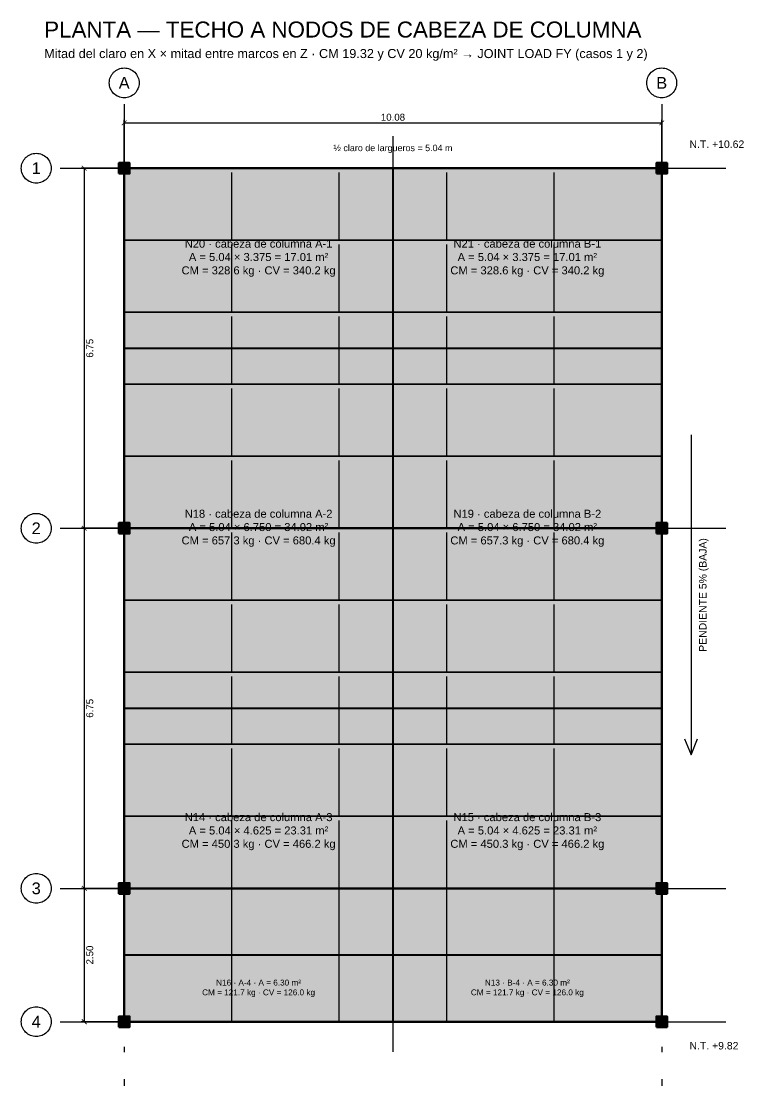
# Model space of a CAD drawing. Header units: metres. Extents: x -2.5 to 53.7, y -35.2 to 2.8.
# Drawn here: x 14.57 to 28.12, y -17.2 to 2.75 of the extents above; entities that cross this region are included whole.
import ezdxf
from ezdxf.enums import TextEntityAlignment as Align

# ---------------------------------------------------------------- set-up
doc = ezdxf.new("R2010")
doc.units = ezdxf.units.M
doc.linetypes.add('DASHDOT', pattern=[3.556, 2.54, -0.508, 0, -0.508])
doc.linetypes.add('DASHED', pattern=[1.524, 1.27, -0.254])
for name, color, linetype in [('AT-NODOS-TECHO', 1, 'Continuous'), ('AT-VIGAS', 30, 'Continuous'), ('COTAS', 3, 'Continuous'), ('EJES', 8, 'DASHDOT'), ('PIPX7', 8, 'DASHED'), ('TEXTO', 7, 'Continuous'), ('TEXTO-AT', 250, 'Continuous'), ('TITULOS', 2, 'Continuous')]:
    doc.layers.add(name, color=color, linetype=linetype)
for name, color, linetype, lineweight in [('COLUMNAS', 7, 'Continuous', 50), ('MC4-14', 5, 'Continuous', 35), ('MCE6-12', 1, 'Continuous', 50)]:
    doc.layers.add(name, color=color, linetype=linetype, lineweight=lineweight)
doc.styles.add('ARIAL', font='arial.ttf')
doc.styles.add('OpenSansCondensed-Light', font='OpenSansCondensed-Light.ttf')
doc.dimstyles.new('EZDXF', dxfattribs={"dimtxt": 0.25, "dimasz": 0.175, "dimexe": 0.375, "dimexo": 0.125, "dimgap": 0.1, "dimtad": 1, "dimlfac": 100, "dimzin": 12, "dimtxsty": 'OpenSansCondensed-Light', "dimblk": 'ARCHTICK', "dimcen": 2.5, "dimazin": 3, "dimtfac": 0.5, "dimtmove": 2, "dimatfit": 3})

# ---------------------------------------------------------------- blocks, each defined once
blk = doc.blocks.new('_ARCHTICK')
at = {"color": 0, "linetype": 'ByBlock', "const_width": 0.15}
blk.add_lwpolyline([(-0.5, -0.5), (0.5, 0.5)], dxfattribs=at)
blk = doc.blocks.new('*D20')
at = {"color": 3, "transparency": 16777216}
for p, q in [((16.5, 0.05), (16.5, 0.91)), ((16.5, 0.85), (26.58, 0.85)), ((26.58, 0.05), (26.58, 0.91))]:
    blk.add_line(p, q, dxfattribs=at)
at = {"layer": 'Defpoints', "transparency": 16777216}
for p in [(16.5, 0.85), (16.5, 0), (26.58, 0)]:
    blk.add_point(p, dxfattribs=at)
at = {"layer": 'COTAS', "color": 3, "transparency": 16777216, "xscale": 0.09, "yscale": 0.09, "rotation": 180}
blk.add_blockref('_ARCHTICK', (16.5, 0.85), dxfattribs=at)
at = {"layer": 'COTAS', "color": 3, "transparency": 16777216, "xscale": 0.09, "yscale": 0.09}
blk.add_blockref('_ARCHTICK', (26.58, 0.85), dxfattribs=at)
at = {"layer": 'COTAS', "color": 3, "transparency": 16777216, "insert": (21.54, 0.955), "char_height": 0.13, "attachment_point": 5, "style": 'ARIAL'}
blk.add_mtext('10.08', dxfattribs=at)
blk = doc.blocks.new('*D21')
at = {"color": 3, "transparency": 16777216}
for p, q in [((16.45, 0), (15.69, 0)), ((15.75, 0), (15.75, -6.75001)), ((16.45, -6.75001), (15.69, -6.75001))]:
    blk.add_line(p, q, dxfattribs=at)
at = {"layer": 'Defpoints', "transparency": 16777216}
for p in [(15.75, 0), (16.5, 0), (16.5, -6.75001)]:
    blk.add_point(p, dxfattribs=at)
at = {"layer": 'COTAS', "color": 3, "transparency": 16777216, "xscale": 0.09, "yscale": 0.09}
for p, rotation in [((15.75, 0), 270), ((15.75, -6.75001), 90)]:
    blk.add_blockref('_ARCHTICK', p, dxfattribs=dict(at, rotation=rotation))
at = {"layer": 'COTAS', "color": 3, "transparency": 16777216, "insert": (15.855, -3.375005), "char_height": 0.13, "attachment_point": 5, "rotation": 90, "style": 'ARIAL'}
blk.add_mtext('6.75', dxfattribs=at)
blk = doc.blocks.new('*D22')
at = {"color": 3, "transparency": 16777216}
for p, q in [((16.45, -6.75001), (15.69, -6.75001)), ((15.75, -6.75001), (15.75, -13.5)), ((16.45, -13.5), (15.69, -13.5))]:
    blk.add_line(p, q, dxfattribs=at)
at = {"layer": 'Defpoints', "transparency": 16777216}
for p in [(15.75, -6.75001), (16.5, -6.75001), (16.5, -13.5)]:
    blk.add_point(p, dxfattribs=at)
at = {"layer": 'COTAS', "color": 3, "transparency": 16777216, "xscale": 0.09, "yscale": 0.09}
for p, rotation in [((15.75, -6.75001), 270), ((15.75, -13.5), 90)]:
    blk.add_blockref('_ARCHTICK', p, dxfattribs=dict(at, rotation=rotation))
at = {"layer": 'COTAS', "color": 3, "transparency": 16777216, "insert": (15.855, -10.125005), "char_height": 0.13, "attachment_point": 5, "rotation": 90, "style": 'ARIAL'}
blk.add_mtext('6.75', dxfattribs=at)
blk = doc.blocks.new('*D23')
at = {"color": 3, "transparency": 16777216}
for p, q in [((16.45, -13.5), (15.69, -13.5)), ((15.75, -13.5), (15.75, -16)), ((16.45, -16), (15.69, -16))]:
    blk.add_line(p, q, dxfattribs=at)
at = {"layer": 'Defpoints', "transparency": 16777216}
for p in [(15.75, -13.5), (16.5, -13.5), (16.5, -16)]:
    blk.add_point(p, dxfattribs=at)
at = {"layer": 'COTAS', "color": 3, "transparency": 16777216, "xscale": 0.09, "yscale": 0.09}
for p, rotation in [((15.75, -13.5), 270), ((15.75, -16), 90)]:
    blk.add_blockref('_ARCHTICK', p, dxfattribs=dict(at, rotation=rotation))
at = {"layer": 'COTAS', "color": 3, "transparency": 16777216, "insert": (15.855, -14.75), "char_height": 0.13, "attachment_point": 5, "rotation": 90, "style": 'ARIAL'}
blk.add_mtext('2.50', dxfattribs=at)

msp = doc.modelspace()

# ---------------------------------------------------------------- hatches: boundary and pattern name
at = {"layer": 'AT-VIGAS', "true_color": 0xffc478}
h = msp.add_hatch(color=7, dxfattribs=at)
h.dxf.hatch_style = 1
h.paths.add_polyline_path([(16.5, 0), (21.54, 0), (21.54, -3.375), (16.5, -3.375)])
at = {"layer": 'AT-VIGAS', "true_color": 0xb8a5f5}
h = msp.add_hatch(color=7, dxfattribs=at)
h.dxf.hatch_style = 1
h.paths.add_polyline_path([(21.54, 0), (26.58, 0), (26.58, -3.375), (21.54, -3.375)])
at = {"layer": 'AT-VIGAS', "true_color": 0xffd699}
h = msp.add_hatch(color=7, dxfattribs=at)
h.dxf.hatch_style = 1
h.paths.add_polyline_path([(16.5, -3.375), (21.54, -3.375), (21.54, -10.125), (16.5, -10.125)])
at = {"layer": 'AT-VIGAS', "true_color": 0xccbbff}
h = msp.add_hatch(color=7, dxfattribs=at)
h.dxf.hatch_style = 1
h.paths.add_polyline_path([(21.54, -3.375), (26.58, -3.375), (26.58, -10.125), (21.54, -10.125)])
at = {"layer": 'AT-VIGAS', "true_color": 0xffc478}
h = msp.add_hatch(color=7, dxfattribs=at)
h.dxf.hatch_style = 1
h.paths.add_polyline_path([(16.5, -10.125), (21.54, -10.125), (21.54, -14.75), (16.5, -14.75)])
at = {"layer": 'AT-VIGAS', "true_color": 0xb8a5f5}
h = msp.add_hatch(color=7, dxfattribs=at)
h.dxf.hatch_style = 1
h.paths.add_polyline_path([(21.54, -10.125), (26.58, -10.125), (26.58, -14.75), (21.54, -14.75)])
at = {"layer": 'AT-VIGAS', "true_color": 0xffd699}
h = msp.add_hatch(color=7, dxfattribs=at)
h.dxf.hatch_style = 1
h.paths.add_polyline_path([(16.5, -14.75), (21.54, -14.75), (21.54, -16), (16.5, -16)])
at = {"layer": 'AT-VIGAS', "true_color": 0xccbbff}
h = msp.add_hatch(color=7, dxfattribs=at)
h.dxf.hatch_style = 1
h.paths.add_polyline_path([(21.54, -14.75), (26.58, -14.75), (26.58, -16), (21.54, -16)])
at = {"layer": 'COLUMNAS'}
for points in [[(16.4, -0.1), (16.6, -0.1), (16.6, 0.1), (16.4, 0.1)], [(26.48, -0.1), (26.68, -0.1), (26.68, 0.1), (26.48, 0.1)], [(16.4, -6.85001), (16.6, -6.85001), (16.6, -6.65001), (16.4, -6.65001)], [(26.48, -6.85001), (26.68, -6.85001), (26.68, -6.65001), (26.48, -6.65001)], [(16.4, -13.6), (16.6, -13.6), (16.6, -13.4), (16.4, -13.4)], [(26.48, -13.6), (26.68, -13.6), (26.68, -13.4), (26.48, -13.4)], [(16.4, -16.1), (16.6, -16.1), (16.6, -15.9), (16.4, -15.9)], [(26.48, -16.1), (26.68, -16.1), (26.68, -15.9), (26.48, -15.9)]]:
    msp.add_hatch(color=7, dxfattribs=at).paths.add_polyline_path(points)

# ---------------------------------------------------------------- linework, layer by layer
at = {"layer": 'AT-NODOS-TECHO', "const_width": 0.035}
for points in [[(16.5, 0), (21.54, 0), (21.54, -3.375), (16.5, -3.375)], [(21.54, 0), (26.58, 0), (26.58, -3.375), (21.54, -3.375)], [(16.5, -3.375), (21.54, -3.375), (21.54, -10.125), (16.5, -10.125)], [(21.54, -3.375), (26.58, -3.375), (26.58, -10.125), (21.54, -10.125)], [(16.5, -10.125), (21.54, -10.125), (21.54, -14.75), (16.5, -14.75)], [(21.54, -10.125), (26.58, -10.125), (26.58, -14.75), (21.54, -14.75)], [(16.5, -14.75), (21.54, -14.75), (21.54, -16), (16.5, -16)], [(21.54, -14.75), (26.58, -14.75), (26.58, -16), (21.54, -16)]]:
    msp.add_lwpolyline(points, close=True, dxfattribs=at)
at = {"layer": 'AT-NODOS-TECHO', "color": 1}
for centre in [(16.5, 0), (26.58, 0), (16.5, -6.75), (26.58, -6.75), (16.5, -13.5), (26.58, -13.5), (16.5, -16), (26.58, -16)]:
    msp.add_circle(centre, 0.09, dxfattribs=at)
at = {"layer": 'COLUMNAS'}
for points in [[(16.4, -0.1), (16.6, -0.1), (16.6, 0.1), (16.4, 0.1)], [(26.48, -0.1), (26.68, -0.1), (26.68, 0.1), (26.48, 0.1)], [(16.4, -6.85001), (16.6, -6.85001), (16.6, -6.65001), (16.4, -6.65001)], [(26.48, -6.85001), (26.68, -6.85001), (26.68, -6.65001), (26.48, -6.65001)], [(16.4, -13.6), (16.6, -13.6), (16.6, -13.4), (16.4, -13.4)], [(26.48, -13.6), (26.68, -13.6), (26.68, -13.4), (26.48, -13.4)], [(16.4, -16.1), (16.6, -16.1), (16.6, -15.9), (16.4, -15.9)], [(26.48, -16.1), (26.68, -16.1), (26.68, -15.9), (26.48, -15.9)]]:
    msp.add_lwpolyline(points, close=True, dxfattribs=at)
at = {"layer": 'EJES'}
for p, q in [((16.5, 1.2), (16.5, -17.2)), ((26.58, 1.2), (26.58, -17.2)), ((21.54, 0.6), (21.54, -16.6)), ((15.3, 0), (27.78, 0)), ((15.3, -6.75001), (27.78, -6.75001)), ((15.3, -13.5), (27.78, -13.5)), ((15.3, -16), (27.78, -16))]:
    msp.add_line(p, q, dxfattribs=at)
at = {"layer": 'EJES', "color": 7}
for centre in [(16.5, 1.6), (26.58, 1.6), (14.85, 0), (14.85, -6.75001), (14.85, -13.5), (14.85, -16)]:
    msp.add_circle(centre, 0.28, dxfattribs=at)
at = {"layer": 'MC4-14', "color": 8}
for p, q in [((16.5, -1.35), (18.516, -1.35)), ((18.516, -1.35), (20.532, -1.35)), ((20.532, -1.35), (22.548, -1.35)), ((22.548, -1.35), (24.564, -1.35)), ((24.564, -1.35), (26.58, -1.35)), ((16.5, -2.7), (18.516, -2.7)), ((18.516, -2.7), (20.532, -2.7)), ((20.532, -2.7), (22.548, -2.7)), ((22.548, -2.7), (24.564, -2.7)), ((24.564, -2.7), (26.58, -2.7)), ((16.5, -4.05001), (18.516, -4.05001)), ((18.516, -4.05001), (20.532, -4.05001)), ((20.532, -4.05001), (22.548, -4.05001)), ((22.548, -4.05001), (24.564, -4.05001)), ((24.564, -4.05001), (26.58, -4.05001)), ((16.5, -5.40001), (18.516, -5.40001)), ((18.516, -5.40001), (20.532, -5.40001)), ((20.532, -5.40001), (22.548, -5.40001)), ((22.548, -5.40001), (24.564, -5.40001)), ((24.564, -5.40001), (26.58, -5.40001)), ((16.5, -8.10001), (18.516, -8.10001)), ((18.516, -8.10001), (20.532, -8.10001)), ((20.532, -8.10001), (22.548, -8.10001)), ((22.548, -8.10001), (24.564, -8.10001)), ((24.564, -8.10001), (26.58, -8.10001)), ((16.5, -9.45001), (18.516, -9.45001)), ((18.516, -9.45001), (20.532, -9.45001)), ((20.532, -9.45001), (22.548, -9.45001)), ((22.548, -9.45001), (24.564, -9.45001)), ((24.564, -9.45001), (26.58, -9.45001)), ((16.5, -10.8), (18.516, -10.8)), ((18.516, -10.8), (20.532, -10.8)), ((20.532, -10.8), (22.548, -10.8)), ((22.548, -10.8), (24.564, -10.8)), ((24.564, -10.8), (26.58, -10.8)), ((16.5, -12.15), (18.516, -12.15)), ((18.516, -12.15), (20.532, -12.15)), ((20.532, -12.15), (22.548, -12.15)), ((22.548, -12.15), (24.564, -12.15)), ((24.564, -12.15), (26.58, -12.15)), ((16.5, -14.75), (18.516, -14.75)), ((18.516, -14.75), (20.532, -14.75)), ((20.532, -14.75), (22.548, -14.75)), ((22.548, -14.75), (24.564, -14.75)), ((24.564, -14.75), (26.58, -14.75))]:
    msp.add_line(p, q, dxfattribs=at)
at = {"layer": 'MCE6-12'}
for p, q in [((16.5, 0), (18.516, 0)), ((16.5, -1.35), (16.5, 0)), ((18.516, 0), (20.532, 0)), ((20.532, 0), (22.548, 0)), ((22.548, 0), (24.564, 0)), ((24.564, 0), (26.58, 0)), ((26.58, -1.35), (26.58, 0)), ((16.5, -2.7), (16.5, -1.35)), ((26.58, -2.7), (26.58, -1.35)), ((16.5, -4.05001), (16.5, -2.7)), ((26.58, -4.05001), (26.58, -2.7)), ((16.5, -5.40001), (16.5, -4.05001)), ((26.58, -5.40001), (26.58, -4.05001)), ((16.5, -6.75001), (16.5, -5.40001)), ((26.58, -6.75001), (26.58, -5.40001)), ((16.5, -6.75001), (18.516, -6.75001)), ((16.5, -8.10001), (16.5, -6.75001)), ((18.516, -6.75001), (20.532, -6.75001)), ((20.532, -6.75001), (22.548, -6.75001)), ((22.548, -6.75001), (24.564, -6.75001)), ((24.564, -6.75001), (26.58, -6.75001)), ((26.58, -8.10001), (26.58, -6.75001)), ((16.5, -9.45001), (16.5, -8.10001)), ((26.58, -9.45001), (26.58, -8.10001)), ((16.5, -10.8), (16.5, -9.45001)), ((26.58, -10.8), (26.58, -9.45001)), ((16.5, -12.15), (16.5, -10.8)), ((26.58, -12.15), (26.58, -10.8)), ((16.5, -13.5), (16.5, -12.15)), ((26.58, -13.5), (26.58, -12.15)), ((16.5, -13.5), (18.516, -13.5)), ((16.5, -13.5), (16.5, -14.75)), ((18.516, -13.5), (20.532, -13.5)), ((20.532, -13.5), (22.548, -13.5)), ((22.548, -13.5), (24.564, -13.5)), ((24.564, -13.5), (26.58, -13.5)), ((26.58, -13.5), (26.58, -14.75)), ((16.5, -14.75), (16.5, -16)), ((26.58, -14.75), (26.58, -16)), ((16.5, -16), (18.516, -16)), ((18.516, -16), (20.532, -16)), ((20.532, -16), (22.548, -16)), ((22.548, -16), (24.564, -16)), ((24.564, -16), (26.58, -16))]:
    msp.add_line(p, q, dxfattribs=at)
at = {"layer": 'PIPX7'}
for p, q in [((18.516, -1.35), (18.516, 0)), ((20.532, -1.35), (20.532, 0)), ((22.548, -1.35), (22.548, 0)), ((24.564, -1.35), (24.564, 0)), ((18.516, -2.7), (18.516, -1.35)), ((20.532, -2.7), (20.532, -1.35)), ((22.548, -2.7), (22.548, -1.35)), ((24.564, -2.7), (24.564, -1.35)), ((18.516, -4.05001), (18.516, -2.7)), ((20.532, -4.05001), (20.532, -2.7)), ((22.548, -4.05001), (22.548, -2.7)), ((24.564, -4.05001), (24.564, -2.7)), ((18.516, -5.40001), (18.516, -4.05001)), ((20.532, -5.40001), (20.532, -4.05001)), ((22.548, -5.40001), (22.548, -4.05001)), ((24.564, -5.40001), (24.564, -4.05001)), ((18.516, -6.75001), (18.516, -5.40001)), ((20.532, -6.75001), (20.532, -5.40001)), ((22.548, -6.75001), (22.548, -5.40001)), ((24.564, -6.75001), (24.564, -5.40001)), ((18.516, -8.10001), (18.516, -6.75001)), ((20.532, -8.10001), (20.532, -6.75001)), ((22.548, -8.10001), (22.548, -6.75001)), ((24.564, -8.10001), (24.564, -6.75001)), ((18.516, -9.45001), (18.516, -8.10001)), ((20.532, -9.45001), (20.532, -8.10001)), ((22.548, -9.45001), (22.548, -8.10001)), ((24.564, -9.45001), (24.564, -8.10001)), ((18.516, -10.8), (18.516, -9.45001)), ((20.532, -10.8), (20.532, -9.45001)), ((22.548, -10.8), (22.548, -9.45001)), ((24.564, -10.8), (24.564, -9.45001)), ((18.516, -12.15), (18.516, -10.8)), ((20.532, -12.15), (20.532, -10.8)), ((22.548, -12.15), (22.548, -10.8)), ((24.564, -12.15), (24.564, -10.8)), ((18.516, -13.5), (18.516, -12.15)), ((20.532, -13.5), (20.532, -12.15)), ((22.548, -13.5), (22.548, -12.15)), ((24.564, -13.5), (24.564, -12.15)), ((18.516, -14.75), (18.516, -13.5)), ((20.532, -14.75), (20.532, -13.5)), ((22.548, -14.75), (22.548, -13.5)), ((24.564, -14.75), (24.564, -13.5)), ((18.516, -16), (18.516, -14.75)), ((20.532, -16), (20.532, -14.75)), ((22.548, -16), (22.548, -14.75)), ((24.564, -16), (24.564, -14.75))]:
    msp.add_line(p, q, dxfattribs=at)
at = {"layer": 'TEXTO'}
msp.add_line((27.13, -5), (27.13, -11), dxfattribs=at)
msp.add_lwpolyline([(27.01, -10.7), (27.13, -11), (27.25, -10.7)], dxfattribs=at)

# ---------------------------------------------------------------- texts
at = {"layer": 'COTAS', "style": 'ARIAL'}
msp.add_text('½ claro de largueros = 5.04 m', height=0.12, dxfattribs=at).set_placement((21.54, 0.38), align=Align.MIDDLE_CENTER)
at = {"layer": 'EJES', "style": 'ARIAL'}
for s, p in [('A', (16.5, 1.6)), ('B', (26.58, 1.6)), ('1', (14.85, 0)), ('2', (14.85, -6.75001)), ('3', (14.85, -13.5)), ('4', (14.85, -16))]:
    msp.add_text(s, height=0.22, dxfattribs=at).set_placement(p, align=Align.MIDDLE_CENTER)
at = {"layer": 'TEXTO', "style": 'ARIAL'}
for s, p in [('N.T. +10.62', (27.1, 0.45)), ('N.T. +9.82', (27.1, -16.45))]:
    msp.add_text(s, height=0.14, dxfattribs=at).set_placement(p, align=Align.MIDDLE_LEFT)
msp.add_text('PENDIENTE 5% (BAJA)', height=0.14, rotation=90, dxfattribs=at).set_placement((27.35, -8), align=Align.MIDDLE_CENTER)
at = {"layer": 'TEXTO-AT', "width": 4.6, "attachment_point": 5, "style": 'ARIAL'}
for s, insert, char_height in [('N20 · cabeza de columna A-1\\PA = 5.04 × 3.375 = 17.01 m²\\PCM = 328.6 kg · CV = 340.2 kg', (19.02, -1.6875), 0.15), ('N21 · cabeza de columna B-1\\PA = 5.04 × 3.375 = 17.01 m²\\PCM = 328.6 kg · CV = 340.2 kg', (24.06, -1.6875), 0.15), ('N18 · cabeza de columna A-2\\PA = 5.04 × 6.750 = 34.02 m²\\PCM = 657.3 kg · CV = 680.4 kg', (19.02, -6.75), 0.15), ('N19 · cabeza de columna B-2\\PA = 5.04 × 6.750 = 34.02 m²\\PCM = 657.3 kg · CV = 680.4 kg', (24.06, -6.75), 0.15), ('N14 · cabeza de columna A-3\\PA = 5.04 × 4.625 = 23.31 m²\\PCM = 450.3 kg · CV = 466.2 kg', (19.02, -12.4375), 0.15), ('N15 · cabeza de columna B-3\\PA = 5.04 × 4.625 = 23.31 m²\\PCM = 450.3 kg · CV = 466.2 kg', (24.06, -12.4375), 0.15), ('N16 · A-4 · A = 6.30 m²\\PCM = 121.7 kg · CV = 126.0 kg', (19.02, -15.375), 0.11), ('N13 · B-4 · A = 6.30 m²\\PCM = 121.7 kg · CV = 126.0 kg', (24.06, -15.375), 0.11)]:
    msp.add_mtext(s, dxfattribs=dict(at, insert=insert, char_height=char_height))
at = {"layer": 'TITULOS', "style": 'ARIAL'}
for s, height, p in [('PLANTA — TECHO A NODOS DE CABEZA DE COLUMNA', 0.3, (15, 2.6)), ('Mitad del claro en X × mitad entre marcos en Z · CM 19.32 y CV 20 kg/m² → JOINT LOAD FY (casos 1 y 2)', 0.17, (15, 2.15))]:
    msp.add_text(s, height=height, dxfattribs=at).set_placement(p, align=Align.MIDDLE_LEFT)

# ---------------------------------------------------------------- dimensions: what is measured, and where the dimension line sits
at = {"layer": 'COTAS'}
dim = msp.add_linear_dim(base=(16.5, 0.85), p1=(16.5, 0), p2=(26.58, 0), dimstyle='EZDXF', override={"dimtxt": 0.13, "dimasz": 0.09, "dimexe": 0.06, "dimexo": 0.05, "dimgap": 0.04, "dimtad": 1, "dimdec": 2, "dimlfac": 1, "dimzin": 0, "dimpost": '', "dimtxsty": 'ARIAL', "dimclrd": 3, "dimclre": 3, "dimclrt": 3}, dxfattribs=at)
dim.commit()
dim.dimension.update_dxf_attribs({"geometry": '*D20', "text_midpoint": (21.54, 0.955)})
for base, p1, p2, picture, middle in [((15.75, 0), (16.5, 0), (16.5, -6.75001), '*D21', (15.855, -3.375005)), ((15.75, -6.75001), (16.5, -6.75001), (16.5, -13.5), '*D22', (15.855, -10.125005)), ((15.75, -13.5), (16.5, -13.5), (16.5, -16), '*D23', (15.855, -14.75))]:
    dim = msp.add_linear_dim(base=base, p1=p1, p2=p2, angle=90, dimstyle='EZDXF', override={"dimtxt": 0.13, "dimasz": 0.09, "dimexe": 0.06, "dimexo": 0.05, "dimgap": 0.04, "dimtad": 1, "dimdec": 2, "dimlfac": 1, "dimzin": 0, "dimpost": '', "dimtxsty": 'ARIAL', "dimclrd": 3, "dimclre": 3, "dimclrt": 3}, dxfattribs=at)
    dim.commit()
    dim.dimension.update_dxf_attribs({"geometry": picture, "text_midpoint": middle})

doc.saveas('drawing.dxf')
